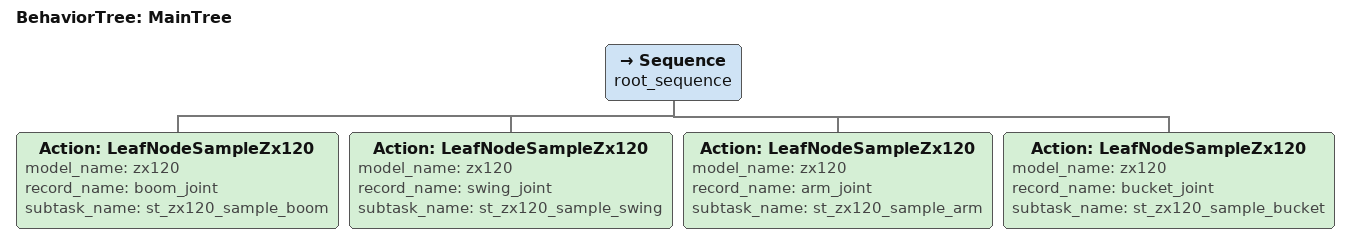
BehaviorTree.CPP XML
<?xml version="1.0"?>
<root main_tree_to_execute="MainTree">
    <BehaviorTree ID="MainTree">
        <Sequence name="root_sequence">
            <Action  model_name="zx120" ID="LeafNodeSampleZx120" record_name="boom_joint" subtask_name="st_zx120_sample_boom"/>
            <Action  model_name="zx120" ID="LeafNodeSampleZx120" record_name="swing_joint" subtask_name="st_zx120_sample_swing"/>
            <Action  model_name="zx120" ID="LeafNodeSampleZx120" record_name="arm_joint" subtask_name="st_zx120_sample_arm"/>
            <Action  model_name="zx120" ID="LeafNodeSampleZx120" record_name="bucket_joint" subtask_name="st_zx120_sample_bucket"/>
        </Sequence>
    </BehaviorTree>
</root>
